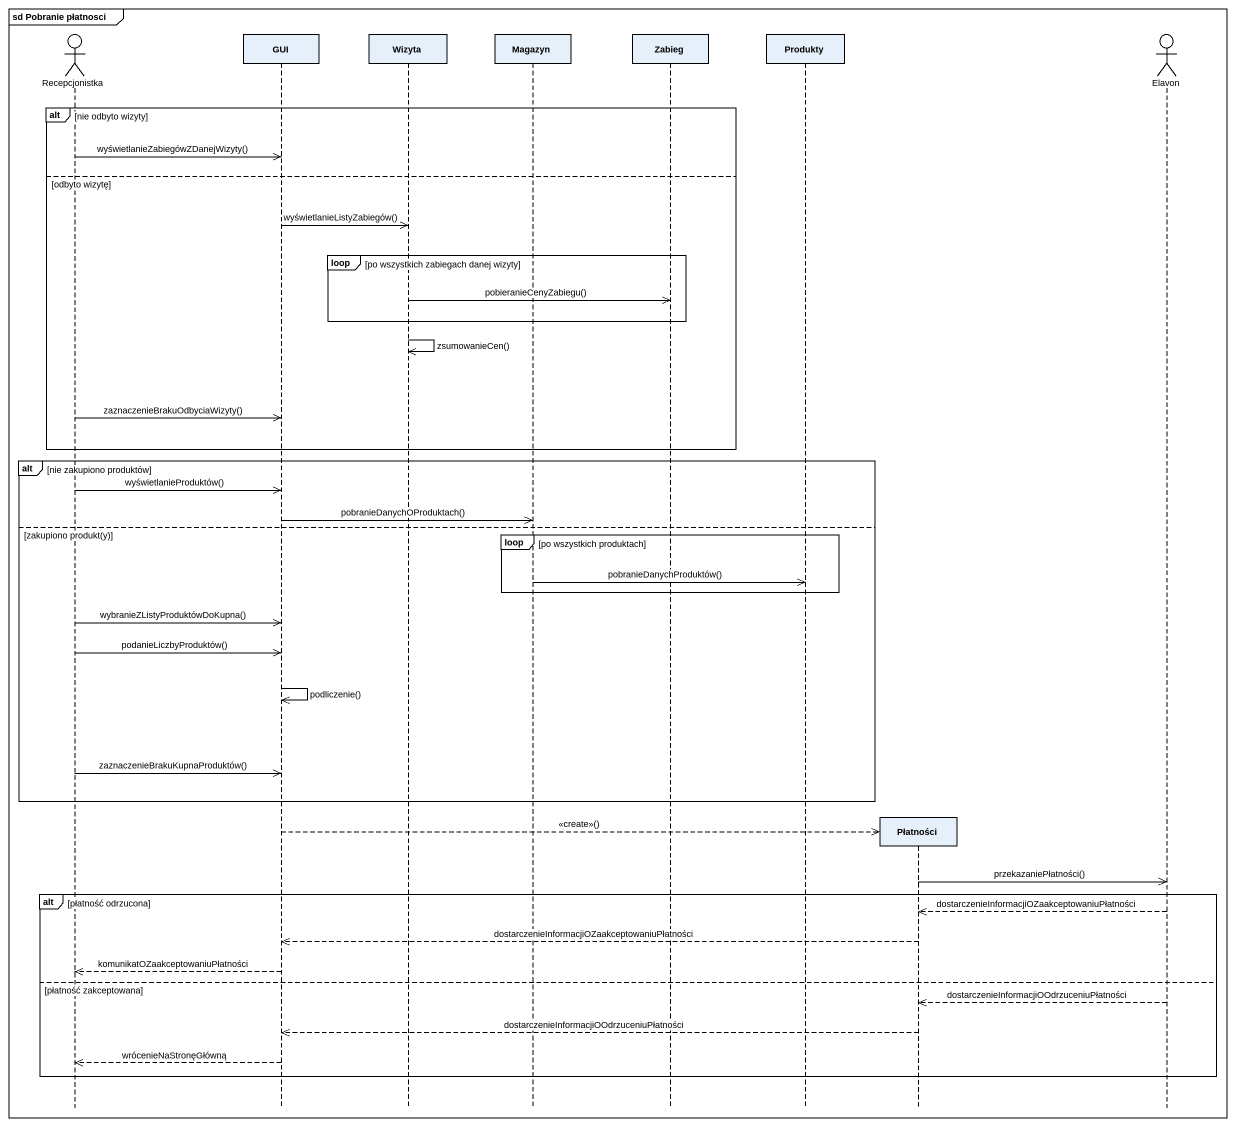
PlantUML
@startuml
mainframe sd Pobranie płatnosci
hide footbox
actor Recepcjonistka
participant GUI
participant Wizyta
participant Magazyn
participant Zabieg
participant Produkty
participant Płatności
actor Elavon

alt nie odbyto wizyty
  Recepcjonistka ->> GUI : wyświetlanieZabiegówZDanejWizyty()
else odbyto wizytę
  GUI ->> Wizyta : wyświetlanieListyZabiegów()
  loop po wszystkich zabiegach danej wizyty
    Wizyta ->> Zabieg : pobieranieCenyZabiegu()
  end
  Wizyta ->> Wizyta : zsumowanieCen()
  Recepcjonistka ->> GUI : zaznaczenieBrakuOdbyciaWizyty()
end
alt nie zakupiono produktów
  Recepcjonistka ->> GUI : wyświetlanieProduktów()
  GUI ->> Magazyn : pobranieDanychOProduktach()
else zakupiono produkt(y)
  loop po wszystkich produktach
    Magazyn ->> Produkty : pobranieDanychProduktów()
  end
  Recepcjonistka ->> GUI : wybranieZListyProduktówDoKupna()
  Recepcjonistka ->> GUI : podanieLiczbyProduktów()
  GUI ->> GUI : podliczenie()
  Recepcjonistka ->> GUI : zaznaczenieBrakuKupnaProduktów()
end
GUI -->> Płatności ** : <<create>>()
Płatności ->> Elavon : przekazaniePłatności()
alt płatność odrzucona
  Elavon -->> Płatności : dostarczenieInformacjiOZaakceptowaniuPłatności
  Płatności -->> GUI : dostarczenieInformacjiOZaakceptowaniuPłatności
  GUI -->> Recepcjonistka : komunikatOZaakceptowaniuPłatności
else płatność zakceptowana
  Elavon -->> Płatności : dostarczenieInformacjiOOdrzuceniuPłatności
  Płatności -->> GUI : dostarczenieInformacjiOOdrzuceniuPłatności
  GUI -->> Recepcjonistka : wrócenieNaStronęGłówną
end
@enduml
